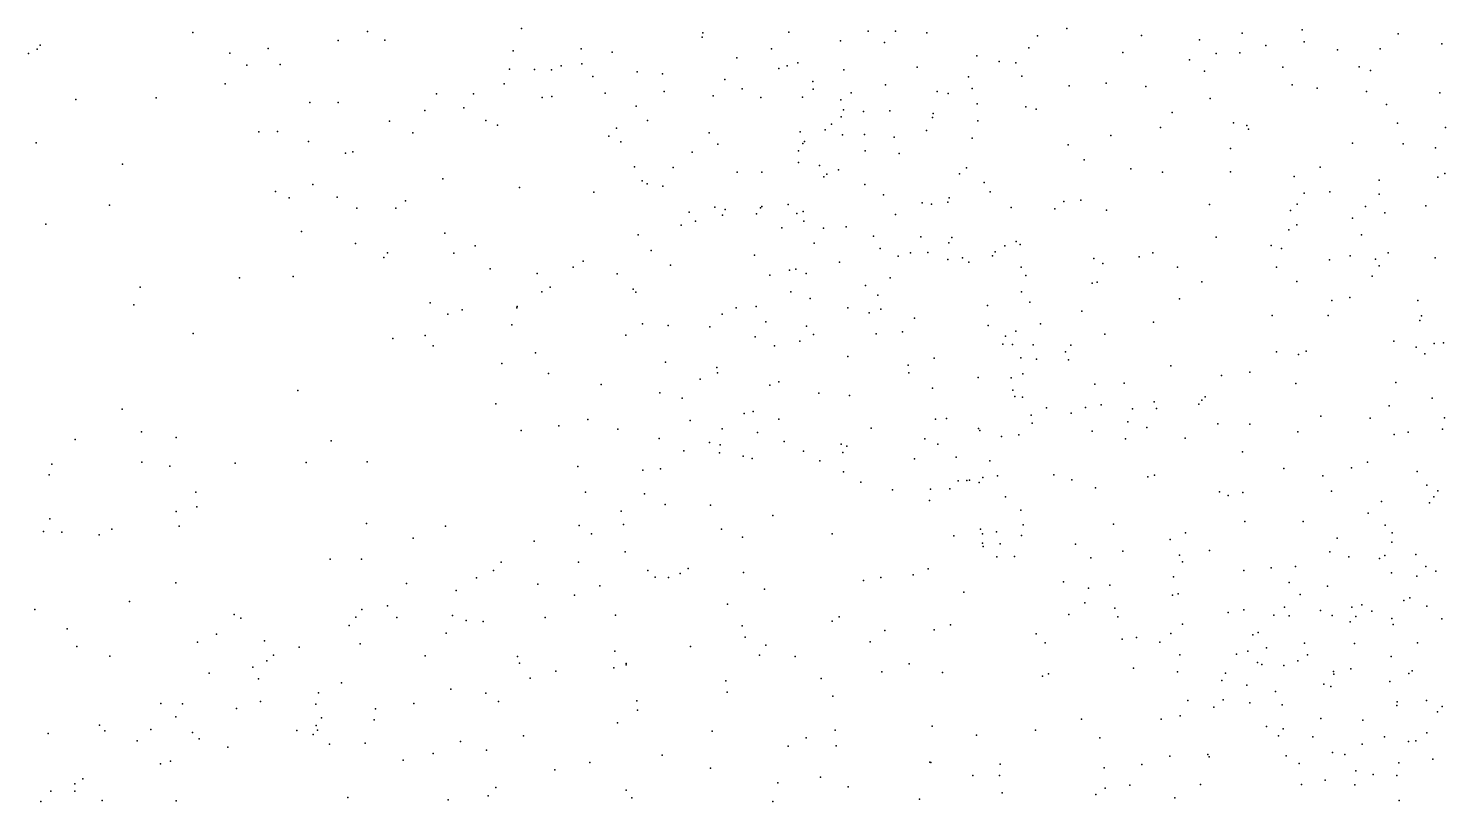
# Model space of a CAD drawing. Header units: metres. Extents: x -25 to 25, y -27.7 to 27.8.
# Drawn here: x -6.38 to -4.834, y 0.86 to 1.704 of the extents above; entities that cross this region are included whole.
import ezdxf

# ---------------------------------------------------------------- set-up
doc = ezdxf.new("R2010")
doc.units = ezdxf.units.M

msp = doc.modelspace()

# ---------------------------------------------------------------- linework, layer by layer
for p in [(-5.842, 1.704, -13.01), (-5.4639, 1.7011, 27.3281), (-5.4338, 1.7011, 27.2318), (-5.247, 1.7043, 20.6618), (-4.9903, 1.7026, 15.6334), (-6.3671, 1.6858, -10.3103), (-6.2005, 1.6998, -14.1064), (-6.0419, 1.6912, 13.1172), (-6.0099, 1.7007, 13.969), (-5.9911, 1.6913, 13.0441), (-5.6447, 1.6945, -0.3231), (-5.6443, 1.6993, -12.192), (-5.5503, 1.7003, 27.5809), (-5.4941, 1.6906, 26.7363), (-5.4458, 1.6888, 14.5277), (-5.3999, 1.6994, 26.8951), (-5.2789, 1.696, 29.0263), (-5.1656, 1.6965, 14.9836), (-5.1024, 1.6917, 18.5955), (-5.0556, 1.6991, 25.2736), (-5.03, 1.6857, 18.7553), (-4.9879, 1.6894, 15.5389), (-4.8856, 1.6983, 16.1509), (-4.8377, 1.6873, 29.3584), (-6.38, 1.6768, 19.3977), (-6.3705, 1.6814, 27.0911), (-6.1601, 1.6773, 13.5935), (-6.1184, 1.6823, 13.7727), (-5.851, 1.6796, 14.3369), (-5.7768, 1.6821, -0.4294), (-5.7432, 1.6782, 25.7565), (-5.607, 1.672, 25.615), (-5.5691, 1.6818, 14.4084), (-5.3452, 1.6742, 28.9708), (-5.2885, 1.6831, 25.3821), (-5.186, 1.678, 12.8119), (-5.0839, 1.6768, 12.844), (-5.0582, 1.6774, 20.5435), (-4.9516, 1.6807, 15.9158), (-4.9052, 1.6821, -22.7758), (-6.1415, 1.664, 13.3591), (-6.1051, 1.6647, 13.237), (-5.855, 1.6597, -13.8644), (-5.8278, 1.6593, 26.0675), (-5.8093, 1.6589, 26.2765), (-5.7987, 1.6634, -13.435), (-5.7763, 1.6657, 25.8483), (-5.7156, 1.657, 26.4688), (-5.6883, 1.6546, 14.2726), (-5.5613, 1.6605, 21.3622), (-5.5522, 1.6635, 27.9859), (-5.5403, 1.6666, 28.1059), (-5.4902, 1.6592, 27.4806), (-5.4103, 1.6618, 28.8877), (-5.321, 1.668, 14.0756), (-5.3027, 1.6667, 12.8004), (-5.113, 1.6699, 15.083), (-5.0967, 1.6576, 26.3002), (-5.0114, 1.6619, 14.0154), (-4.928, 1.6624, 15.7597), (-4.9156, 1.6582, 25.28), (-6.1653, 1.6439, 19.2312), (-5.8607, 1.6438, 27.0111), (-5.7643, 1.6517, 14.204), (-5.6203, 1.6485, 14.324), (-5.5241, 1.6462, 28.4064), (-5.4447, 1.6428, 27.3958), (-5.3544, 1.6514, 25.4433), (-5.2962, 1.6522, 14.629), (-5.2444, 1.6415, -22.5654), (-5.2042, 1.6446, 26.5815), (-5.1607, 1.6409, 29.1688), (-5.0013, 1.6425, 25.3053), (-6.3282, 1.6266, 22.1537), (-6.2404, 1.6284, -13.3512), (-5.9347, 1.633, 18.7918), (-5.8945, 1.6328, -22.7496), (-5.8193, 1.6288, 14.1324), (-5.8088, 1.6299, 26.1932), (-5.7506, 1.6336, 14.1509), (-5.6862, 1.6355, 12.8659), (-5.633, 1.6307, -11.9244), (-5.6012, 1.6382, 12.8315), (-5.5808, 1.629, -0.1903), (-5.5354, 1.6293, 26.6302), (-5.5239, 1.638, 28.2444), (-5.4936, 1.6262, 27.5847), (-5.4823, 1.634, 28.7548), (-5.3884, 1.6353, -11.2786), (-5.3763, 1.6333, 26.8196), (-5.3503, 1.6387, 14.5416), (-5.0906, 1.6278, 29.2365), (-4.974, 1.639, 12.8685), (-4.9202, 1.6355, 15.5128), (-4.8402, 1.6341, 15.722), (-6.073, 1.6235, -10.3148), (-6.0421, 1.6233, 13.8453), (-5.9476, 1.6147, 13.0487), (-5.9048, 1.6175, 14.0264), (-5.7169, 1.6193, -12.6596), (-5.4905, 1.6155, 14.131), (-5.469, 1.6135, 26.8427), (-5.4401, 1.6142, -10.7045), (-5.393, 1.6114, 27.2962), (-5.3447, 1.622, 27.0235), (-5.2917, 1.6185, 29.0636), (-5.2806, 1.6161, -12.839), (-5.132, 1.6126, 14.834), (-4.8983, 1.6212, 26.0382), (-5.986, 1.603, 13.9154), (-5.8809, 1.6037, 18.5941), (-5.8682, 1.5985, -12.9844), (-5.7382, 1.5952, 25.9135), (-5.7046, 1.6036, 25.8315), (-5.5107, 1.5937, 28.65), (-5.5038, 1.5998, 27.7344), (-5.4932, 1.6076, -22.6832), (-5.4001, 1.5928, 0.308), (-5.3936, 1.6071, 14.4665), (-5.3442, 1.6032, -11.1149), (-5.1447, 1.5961, 14.7457), (-5.0653, 1.6011, 25.3466), (-5.0506, 1.5982, 12.8813), (-5.0487, 1.5942, 15.1144), (-4.8862, 1.6007, -12.0531), (-4.8337, 1.596, 15.5808), (-6.3713, 1.5792, -14.3435), (-6.1284, 1.5913, -0.5344), (-6.1081, 1.5918, 13.3939), (-6.0744, 1.5808, 13.275), (-5.9607, 1.5903, -13.1158), (-5.7465, 1.5865, 12.935), (-5.7335, 1.5806, 26.2849), (-5.6373, 1.5902, 14.2441), (-5.6279, 1.578, 14.3782), (-5.5378, 1.5913, 21.8056), (-5.5349, 1.5788, 28.3377), (-5.5332, 1.5809, 28.556), (-5.4918, 1.5882, 12.8542), (-5.4676, 1.5883, 28.8255), (-5.4355, 1.5857, 27.4878), (-5.3502, 1.5846, 14.2105), (-5.2457, 1.5773, 29.131), (-5.199, 1.5873, 14.65), (-4.9353, 1.579, -12.6588), (-4.8801, 1.5784, 25.3354), (-6.0341, 1.5682, 13.7798), (-6.0258, 1.5696, -14.1759), (-5.6559, 1.569, 26.4237), (-5.5396, 1.5706, -13.6634), (-5.4671, 1.5705, 14.3606), (-5.4301, 1.5677, 26.659), (-5.0685, 1.5731, 14.9721), (-4.8447, 1.5739, -13.4577), (-6.2771, 1.5561, -10.2841), (-5.7188, 1.5531, 14.1335), (-5.6764, 1.5525, 26.3438), (-5.6066, 1.5472, 25.7633), (-5.5798, 1.5473, 26.4783), (-5.5397, 1.558, -13.439), (-5.517, 1.5545, 25.6618), (-5.4961, 1.55, 27.9472), (-5.3565, 1.552, 20.8724), (-5.2281, 1.5609, 14.5738), (-5.1773, 1.551, 14.3535), (-5.1428, 1.5472, 29.2498), (-5.0686, 1.5476, 14.8601), (-4.9705, 1.5528, 25.3675), (-6.0695, 1.5339, 13.5822), (-5.9279, 1.5401, 13.9034), (-5.7102, 1.538, -10.4031), (-5.705, 1.5345, 26.215), (-5.6877, 1.5319, -12.1141), (-5.512, 1.5422, -13.0452), (-5.5088, 1.5451, 28.0665), (-5.4675, 1.5339, 27.8012), (-5.364, 1.5455, 12.8753), (-5.3373, 1.536, 26.8042), (-4.999, 1.5425, 14.3083), (-4.9061, 1.5387, 14.7484), (-4.8424, 1.542, 29.4567), (-4.8345, 1.546, 14.1555), (-6.1104, 1.5262, 19.1278), (-6.0954, 1.5193, 27.0323), (-6.0429, 1.5201, 13.6782), (-5.9687, 1.5162, 13.8045), (-5.8442, 1.5305, 13.0318), (-5.7629, 1.5256, 12.9987), (-5.4469, 1.5227, 28.9185), (-5.3755, 1.5193, 25.586), (-5.3307, 1.5258, 29.0858), (-5.2317, 1.5167, 29.1882), (-4.9879, 1.5244, 29.3741), (-4.96, 1.5258, 15.2169), (-4.9064, 1.5233, 15.3029), (-6.2913, 1.5115, 27.0269), (-6.0216, 1.5082, 13.3129), (-5.9789, 1.5082, 13.2376), (-5.6591, 1.5036, 25.9891), (-5.6311, 1.5093, 12.9577), (-5.6228, 1.5004, 26.3043), (-5.6197, 1.5066, 25.8951), (-5.5855, 1.5018, -10.4882), (-5.5813, 1.5085, -11.831), (-5.5798, 1.5098, 14.2025), (-5.5509, 1.512, 28.457), (-5.5415, 1.5023, 28.3031), (-5.5348, 1.5043, 28.6861), (-5.4341, 1.5012, 26.5653), (-5.4049, 1.5139, 27.5552), (-5.3948, 1.5125, -11.4263), (-5.3767, 1.5147, 27.4502), (-5.3079, 1.5087, 14.4395), (-5.2601, 1.5074, 0.7043), (-5.2501, 1.5153, -13.2494), (-5.2036, 1.5059, 25.496), (-5.0913, 1.5119, 14.7068), (-5.003, 1.5055, 20.6034), (-4.9957, 1.5123, 26.2928), (-4.9212, 1.5097, -12.9823), (-4.9002, 1.5028, 12.9195), (-4.8552, 1.5106, 15.3684), (-6.3611, 1.4906, 19.3255), (-5.6679, 1.4896, 14.1054), (-5.652, 1.4938, 26.1055), (-5.558, 1.4865, 0.1232), (-5.5341, 1.494, 25.7626), (-5.5126, 1.4862, -11.6742), (-5.4879, 1.4878, 26.4891), (-5.0047, 1.4845, 14.8897), (-4.9959, 1.4898, 14.9791), (-4.9353, 1.4971, -23.0358), (-6.082, 1.4827, -13.2656), (-6.023, 1.4696, 13.4631), (-5.9256, 1.4809, -0.3458), (-5.7145, 1.4791, -12.4949), (-5.5226, 1.4699, 0.2897), (-5.4579, 1.4774, 18.2146), (-5.4064, 1.4769, 27.6391), (-5.3759, 1.4702, -10.7409), (-5.3725, 1.4761, 21.0594), (-5.3024, 1.4716, 26.9716), (-5.0842, 1.4765, 12.9469), (-4.9256, 1.4791, 29.4566), (-5.9923, 1.4541, 13.6008), (-5.9881, 1.4593, 13.373), (-5.9157, 1.459, 27.0087), (-5.8926, 1.4671, 13.1779), (-5.7005, 1.4618, 13.034), (-5.5878, 1.4568, -13.878), (-5.4508, 1.4639, 27.8568), (-5.431, 1.4556, 12.9636), (-5.4176, 1.4593, 27.7353), (-5.3987, 1.4595, 21.4673), (-5.361, 1.4539, 27.5156), (-5.3281, 1.4562, 27.3673), (-5.3253, 1.4603, 26.6156), (-5.3146, 1.467, -10.9441), (-5.2979, 1.4684, 25.6201), (-5.168, 1.455, 20.7687), (-5.153, 1.4594, 26.7125), (-5.0239, 1.4674, -13.7443), (-5.0127, 1.4642, 14.7613), (-4.9377, 1.456, 15.0882), (-4.8963, 1.4594, 26.1349), (-4.845, 1.454, 14.4432), (-5.8762, 1.4418, 13.8188), (-5.7856, 1.4436, -12.848), (-5.7748, 1.4502, 13.0805), (-5.6795, 1.4459, 21.8908), (-5.5497, 1.4403, 28.2439), (-5.5426, 1.4415, 25.9159), (-5.4952, 1.4491, 28.0292), (-5.3767, 1.4521, 25.7006), (-5.3539, 1.4491, 14.3249), (-5.2969, 1.4435, 26.8636), (-5.2176, 1.4531, 18.4098), (-5.2076, 1.4475, 14.473), (-5.1261, 1.4437, 14.5515), (-5.0182, 1.4438, 29.4212), (-4.9604, 1.4517, -23.3124), (-4.9102, 1.4523, 15.1775), (-4.9062, 1.4453, 25.479), (-6.1496, 1.432, 21.8866), (-6.0909, 1.4334, -10.2914), (-5.8248, 1.4369, 18.5133), (-5.7375, 1.4365, -12.6678), (-5.5712, 1.4348, 26.0861), (-5.5314, 1.4369, 26.3014), (-5.4665, 1.4238, 14.1822), (-5.4399, 1.432, 25.841), (-5.2917, 1.4345, 12.9722), (-5.2192, 1.4261, 25.6633), (-5.2138, 1.4274, 29.27), (-5.0998, 1.4277, 0.7724), (-4.996, 1.4282, 12.9581), (-4.9138, 1.4339, 19.0519), (-6.258, 1.422, -22.4997), (-5.8197, 1.4167, 13.1639), (-5.8106, 1.4219, 13.8773), (-5.7201, 1.4197, -12.3142), (-5.7174, 1.4163, 13.9562), (-5.548, 1.4169, 26.2047), (-5.527, 1.4095, 14.1099), (-5.4533, 1.413, 29.0055), (-5.2966, 1.4169, 25.7087), (-5.1239, 1.4092, 25.5962), (-4.9577, 1.4074, 26.4239), (-4.9381, 1.4104, 14.8604), (-4.8642, 1.4072, -22.334), (-6.2648, 1.4027, -10.2701), (-5.9417, 1.4049, 13.4195), (-5.9223, 1.3925, 13.602), (-5.9068, 1.397, 13.3288), (-5.8469, 1.3992, -22.7073), (-5.8468, 1.4008, -10.3353), (-5.6229, 1.3924, 14.0008), (-5.6078, 1.3994, 28.5739), (-5.5858, 1.4009, 28.6742), (-5.486, 1.3992, 26.0547), (-5.4626, 1.3939, 13.0316), (-5.4499, 1.3979, 25.9555), (-5.3337, 1.4019, 29.1706), (-5.2874, 1.4055, 26.5183), (-5.2306, 1.3955, 14.3951), (-5.8524, 1.3807, 13.2545), (-5.7098, 1.3817, 13.1452), (-5.682, 1.38, -11.9859), (-5.6365, 1.3785, 18.2474), (-5.5754, 1.3842, 28.7614), (-5.5309, 1.3794, 21.8255), (-5.4131, 1.3882, 26.2931), (-5.3328, 1.3802, 27.5654), (-5.2757, 1.3819, 26.7724), (-5.1523, 1.3837, 13.012), (-5.0229, 1.391, 26.6123), (-4.9617, 1.3911, 25.5599), (-4.8618, 1.3855, -12.7622), (-4.8599, 1.3904, 29.5862), (-6.2003, 1.3714, -0.3117), (-5.9825, 1.366, 21.8215), (-5.9471, 1.3692, -0.1947), (-5.7283, 1.3696, 0.1022), (-5.5871, 1.3676, 13.0998), (-5.5384, 1.3629, 14.0395), (-5.5233, 1.3703, 28.901), (-5.4549, 1.371, -10.6006), (-5.4264, 1.3732, 0.6054), (-5.314, 1.3683, 27.3664), (-5.3028, 1.3739, 27.1375), (-5.2055, 1.3707, -23.3025), (-4.8903, 1.3628, 14.793), (-4.8359, 1.361, 0.8965), (-5.9382, 1.3578, 18.7103), (-5.8268, 1.3503, -14.1224), (-5.566, 1.3579, 0.4854), (-5.4859, 1.3462, 13.1071), (-5.3167, 1.3596, 13.0511), (-5.3064, 1.3594, 27.2811), (-5.2836, 1.3591, 26.3781), (-5.2485, 1.3514, 25.8847), (-5.2426, 1.3584, 26.4559), (-5.0181, 1.3511, 25.6993), (-4.9942, 1.3485, 18.9472), (-4.986, 1.3521, 14.6201), (-4.8657, 1.3565, 20.6722), (-4.8564, 1.3491, 25.6369), (-4.8461, 1.3603, 15.0548), (-5.8635, 1.3386, 13.5465), (-5.6847, 1.34, 13.8641), (-5.629, 1.3343, 28.3281), (-5.4202, 1.3368, 14.1144), (-5.3917, 1.3443, 29.1378), (-5.2973, 1.3446, 26.1354), (-5.28, 1.3432, 25.9854), (-5.2453, 1.3426, 26.5823), (-5.1334, 1.336, 25.8513), (-5.8126, 1.3276, 13.6788), (-5.7552, 1.3158, 13.316), (-5.647, 1.3213, 28.4938), (-5.628, 1.3284, 28.6475), (-5.5712, 1.315, 28.1068), (-5.5611, 1.3185, 13.9467), (-5.4193, 1.3284, 26.9688), (-5.3438, 1.3232, 27.676), (-5.3078, 1.3228, 21.7458), (-5.295, 1.3272, 27.0135), (-5.2164, 1.316, 26.2985), (-5.1845, 1.3172, 26.025), (-5.0784, 1.3255, -22.8726), (-5.0473, 1.3291, 13.0437), (-4.9971, 1.3167, 25.7864), (-4.8882, 1.3178, 14.7061), (-6.086, 1.3092, -22.5797), (-5.6909, 1.3065, 13.7711), (-5.6666, 1.3008, 13.2565), (-5.5174, 1.3062, 27.9638), (-5.4842, 1.3036, 27.882), (-5.3937, 1.3116, 27.7425), (-5.3058, 1.3093, -22.5519), (-5.3038, 1.3026, 27.191), (-5.2955, 1.3018, 18.2757), (-5.096, 1.3021, 25.9426), (-4.8483, 1.3006, -22.153), (-6.2778, 1.2888, 21.8411), (-5.87, 1.2947, 18.5859), (-5.5992, 1.2841, 27.0132), (-5.5893, 1.2862, 28.8271), (-5.2692, 1.2903, 14.2314), (-5.2424, 1.2843, 26.6737), (-5.2268, 1.2904, 21.3939), (-5.2094, 1.2935, 21.575), (-5.1752, 1.2891, -23.5821), (-5.1516, 1.2967, 26.1253), (-5.1493, 1.2894, 14.3711), (-5.1029, 1.2943, 20.9214), (-5.0996, 1.2985, -22.392), (-4.8955, 1.2925, 13.0491), (-5.8012, 1.2707, 27.025), (-5.7695, 1.2776, 0.3857), (-5.6579, 1.2765, 28.2015), (-5.5612, 1.2779, -22.626), (-5.4606, 1.268, 13.9376), (-5.3902, 1.2779, -11.432), (-5.3783, 1.2787, 29.2006), (-5.2859, 1.2821, 13.1751), (-5.2849, 1.2735, 26.8711), (-5.1804, 1.2749, 26.8608), (-5.1596, 1.2688, 26.3729), (-5.0824, 1.2726, 26.0336), (-5.0472, 1.2722, 14.4569), (-4.9698, 1.2809, -23.729), (-4.9162, 1.2788, -12.1504), (-4.8349, 1.2793, 29.6801), (-6.3288, 1.2556, -14.5065), (-6.2565, 1.2641, 19.0894), (-6.2186, 1.2579, -13.3872), (-6.0497, 1.254, 18.853), (-5.8424, 1.2654, -12.9274), (-5.7369, 1.2669, 18.3819), (-5.6916, 1.2568, 28.2862), (-5.6231, 1.2671, 13.7379), (-5.5845, 1.2633, 13.2912), (-5.5554, 1.2533, 28.9168), (-5.4021, 1.2565, 27.6458), (-5.3432, 1.2677, -10.8409), (-5.342, 1.2655, 27.5446), (-5.3183, 1.2588, 27.4087), (-5.2992, 1.2608, 29.3046), (-5.2193, 1.2646, 26.5149), (-5.183, 1.2563, 18.575), (-5.1178, 1.2569, 26.291), (-4.9951, 1.264, 13.0898), (-4.8898, 1.2609, 26.3263), (-4.8745, 1.2637, 14.6194), (-4.8372, 1.267, 19.1865), (-5.6649, 1.2433, 0.5238), (-5.6367, 1.2524, 13.4387), (-5.6259, 1.2411, 28.0252), (-5.6252, 1.2497, 13.6259), (-5.6, 1.2376, 13.5422), (-5.5344, 1.243, 13.3754), (-5.4933, 1.2507, 13.2879), (-5.4913, 1.2414, 13.8313), (-5.4869, 1.2484, 27.7827), (-5.3877, 1.2504, 13.9764), (-5.0555, 1.2421, 29.5518), (-6.3544, 1.2287, -7.9047), (-6.2563, 1.2307, -22.3416), (-6.2257, 1.2266, 26.9942), (-6.1542, 1.2297, -0.0777), (-6.0769, 1.2306, -13.2712), (-6.0104, 1.2312, 0.2019), (-5.7804, 1.226, 21.768), (-5.7097, 1.2221, 28.1476), (-5.6904, 1.2236, 28.5451), (-5.5903, 1.235, 27.9119), (-5.5163, 1.2325, -10.5667), (-5.4132, 1.2344, 13.3136), (-5.3676, 1.2363, -13.9203), (-5.3311, 1.2322, 13.2649), (-5.0102, 1.2239, 26.0896), (-4.9363, 1.2248, 26.007), (-4.9191, 1.2307, 19.0585), (-6.3574, 1.2171, -21.2841), (-5.4908, 1.2204, 13.6512), (-5.4718, 1.209, -11.5638), (-5.3656, 1.2106, 29.2556), (-5.3562, 1.211, 27.479), (-5.3533, 1.2112, 13.3764), (-5.3428, 1.2087, -11.2399), (-5.3388, 1.2141, 0.6848), (-5.3228, 1.2161, 27.2785), (-5.2611, 1.2172, 26.7795), (-5.2417, 1.2115, 13.2676), (-5.1586, 1.215, 14.269), (-5.1514, 1.2168, 29.4857), (-4.9676, 1.2158, 29.631), (-4.8649, 1.2208, 25.931), (-6.1974, 1.198, 0.1656), (-5.7721, 1.1983, -12.6186), (-5.7079, 1.1965, 28.4348), (-5.4372, 1.2006, 27.5923), (-5.3958, 1.2014, 13.7616), (-5.3746, 1.2016, 13.8483), (-5.3138, 1.1932, 13.9904), (-5.2159, 1.203, 26.5914), (-5.0805, 1.1986, 14.3487), (-5.0709, 1.1945, 26.3795), (-5.055, 1.1978, 13.1944), (-4.9581, 1.1994, 13.1417), (-4.8543, 1.2056, 14.5482), (-4.8467, 1.193, -12.6729), (-4.8421, 1.1995, 26.1703), (-6.2189, 1.1771, 0.4689), (-6.1962, 1.1822, -10.297), (-5.7331, 1.1775, 28.0311), (-5.6854, 1.1847, 28.6541), (-5.6359, 1.1839, 27.8589), (-5.3968, 1.1891, 13.6757), (-5.2973, 1.1785, 21.8096), (-4.9183, 1.1754, -12.3457), (-4.9036, 1.188, 20.9445), (-4.8514, 1.1866, -6.2213), (-6.3567, 1.169, -13.4679), (-6.2153, 1.1609, -21.5103), (-6.011, 1.1638, 0.5416), (-5.9249, 1.1612, -13.0837), (-5.7792, 1.1616, -12.1962), (-5.7306, 1.1628, 27.9261), (-5.5679, 1.1728, 27.7662), (-5.2946, 1.1624, 26.8975), (-5.196, 1.1632, 13.3446), (-5.0529, 1.1663, 18.8351), (-4.9892, 1.1661, 21.1383), (-4.8998, 1.1623, 0.8391), (-6.3635, 1.1552, -7.6495), (-6.3436, 1.1546, -0.6765), (-6.3028, 1.1515, 0.0245), (-6.2888, 1.1577, -0.4901), (-5.9602, 1.1478, 18.6955), (-5.8281, 1.1446, 28.1145), (-5.7657, 1.1526, 28.3065), (-5.6237, 1.1579, -11.8269), (-5.6009, 1.1492, 28.9078), (-5.5031, 1.1527, 27.6379), (-5.3704, 1.1504, 18.2468), (-5.3413, 1.1576, -23.6127), (-5.339, 1.1528, 13.5823), (-5.3237, 1.1549, 13.499), (-5.2963, 1.151, 13.9179), (-5.1343, 1.1465, 14.207), (-5.1176, 1.1536, -13.9609), (-4.9521, 1.1478, 26.6541), (-4.8919, 1.1537, -6.289), (-5.729, 1.1332, 28.5364), (-5.339, 1.1424, 27.2376), (-5.3381, 1.139, -11.0633), (-5.3198, 1.1416, 13.7784), (-5.2375, 1.1415, -22.7423), (-5.186, 1.1339, 29.5014), (-5.1241, 1.1294, 29.5672), (-5.0913, 1.1344, 13.3009), (-4.9599, 1.133, 14.3928), (-4.9002, 1.1289, -6.4135), (-4.8924, 1.1436, 26.4828), (-4.8664, 1.1302, 26.1781), (-6.0508, 1.1252, 27.0357), (-6.0165, 1.1252, 21.7047), (-5.8641, 1.1219, -10.3721), (-5.7798, 1.1218, 28.3837), (-5.6601, 1.1148, 28.8152), (-5.3984, 1.1143, 27.3943), (-5.3234, 1.1277, 27.0689), (-5.3041, 1.128, 13.6888), (-5.2207, 1.1264, 14.0198), (-5.1208, 1.1221, 26.8588), (-5.0242, 1.1155, 21.5057), (-4.9974, 1.1169, 29.6691), (-4.9393, 1.1275, -6.2063), (-4.9057, 1.1258, -6), (-4.8553, 1.117, -5.9129), (-6.219, 1.0992, -13.3713), (-5.9674, 1.0985, 28.1143), (-5.8912, 1.1045, 28.2566), (-5.8725, 1.1127, 27.997), (-5.8243, 1.0979, 27.8332), (-5.7042, 1.1126, -14.1824), (-5.6961, 1.1055, 28.7264), (-5.6815, 1.1051, 27.7239), (-5.6687, 1.1093, 18.3089), (-5.5997, 1.1104, 27.6759), (-5.4687, 1.1016, 27.5058), (-5.4499, 1.1051, 21.7827), (-5.4145, 1.1081, 29.2531), (-5.2507, 1.1002, 13.8555), (-5.1305, 1.1056, 21.7534), (-5.0539, 1.1125, 14.2585), (-5.0045, 1.0994, 13.2849), (-4.8927, 1.1102, 13.2276), (-4.8653, 1.1066, 29.7547), (-4.8445, 1.112, -6.5551), (-5.9133, 1.0909, 27.8861), (-5.7842, 1.0856, 28.4939), (-5.7564, 1.0959, 27.7617), (-5.577, 1.0923, 28.9911), (-5.3593, 1.0889, 26.9985), (-5.2232, 1.0935, 18.4489), (-5.2001, 1.0965, 13.4862), (-5.1316, 1.0858, 26.5225), (-5.1254, 1.0871, 13.4361), (-4.9926, 1.0864, -6.1196), (-4.9626, 1.0956, -6.3333), (-4.8726, 1.083, -12.0747), (-6.373, 1.0702, -7.4902), (-6.2697, 1.079, -8.2594), (-6.0162, 1.0702, 27.9996), (-5.9882, 1.0742, 28.2305), (-5.6171, 1.076, 27.6004), (-5.2272, 1.0775, 13.6908), (-5.1945, 1.0715, 13.9316), (-5.0539, 1.0697, 26.4142), (-5.0097, 1.0725, -6.2257), (-4.9701, 1.0689, -6.4424), (-4.9361, 1.0726, -5.8536), (-4.9252, 1.0752, 26.2669), (-4.9141, 1.0681, -6.5234), (-4.8792, 1.0799, 20.1246), (-4.8544, 1.0736, -5.7698), (-6.1555, 1.0648, -0.3705), (-6.1482, 1.0608, -22.2253), (-6.03, 1.0525, 0.6632), (-6.0228, 1.0617, 27.9152), (-5.978, 1.0612, 28.3257), (-5.9171, 1.0636, 27.8065), (-5.9022, 1.0581, -12.9683), (-5.8837, 1.0571, 27.0661), (-5.8162, 1.0614, 18.5302), (-5.7394, 1.0638, 21.6865), (-5.6011, 1.0524, -10.5855), (-5.503, 1.0575, 29.1275), (-5.4954, 1.0622, 0.6657), (-5.3738, 1.0534, 29.3134), (-5.2447, 1.0645, 26.7162), (-5.1913, 1.062, -22.3019), (-5.1207, 1.054, 14.0188), (-5.0709, 1.0667, 14.1536), (-5.0211, 1.0638, 13.384), (-5.0043, 1.0633, -5.9715), (-4.9574, 1.0635, -24.0078), (-4.938, 1.0567, 29.723), (-4.9317, 1.0624, 13.3048), (-4.8923, 1.0603, 21.2166), (-4.891, 1.0537, 19.2322), (-4.8379, 1.06, -6.6438), (-6.3378, 1.0491, 27.0029), (-6.1748, 1.0433, 21.6866), (-5.9242, 1.0442, 28.4201), (-5.5978, 1.04, -11.6969), (-5.4457, 1.0473, -10.8095), (-5.3919, 1.048, 27.2384), (-5.2804, 1.0434, 26.7968), (-5.1866, 1.0376, 29.5232), (-5.171, 1.0396, -23.8848), (-5.1334, 1.044, 13.6074), (-5.0439, 1.0426, -6.1536), (-5.0383, 1.0449, -6.0832), (-6.3271, 1.0299, -1.0169), (-6.1955, 1.0346, -0.1291), (-6.1225, 1.0359, 28.083), (-6.0846, 1.0289, -10.3496), (-6.0181, 1.0327, 27.8316), (-5.74, 1.0247, 27.6034), (-5.6575, 1.0297, 28.8704), (-5.5754, 1.0312, -23.0345), (-5.4614, 1.0347, 29.2101), (-5.2707, 1.0339, 29.4381), (-5.1454, 1.0343, 13.8331), (-5.1238, 1.0206, 18.6843), (-5.062, 1.0215, 13.5543), (-5.0494, 1.0245, -6.2784), (-5.0291, 1.0284, -6.3625), (-4.9877, 1.0332, -5.805), (-4.9846, 1.0208, 26.3469), (-4.9331, 1.033, 14.2583), (-4.8644, 1.0338, 26.2842), (-6.291, 1.0193, -10.3008), (-6.1352, 1.0072, 27.9035), (-6.1198, 1.0142, -14.4552), (-6.1127, 1.0201, 28.2488), (-5.947, 1.0197, 27.7203), (-5.8462, 1.0188, 27.6558), (-5.8441, 1.0116, 28.557), (-5.7413, 1.0064, 28.6653), (-5.7279, 1.011, -10.5005), (-5.7277, 1.0098, -11.8969), (-5.5823, 1.0201, 27.4749), (-5.5434, 1.0188, 27.0502), (-5.419, 1.0108, -11.1588), (-5.1742, 1.006, 26.5794), (-5.0391, 1.0124, -5.8809), (-5.0342, 1.0102, 29.6592), (-5.0101, 1.009, 14.127), (-4.9949, 1.0141, -6.4843), (-4.9371, 1.0052, 19.6654), (-4.8931, 1.0187, -5.6922), (-6.1826, 1.0007, 28.1996), (-6.1289, 0.9946, -21.8724), (-6.0384, 0.9899, 18.7581), (-5.8325, 0.9952, -12.72), (-5.8044, 1.0028, -12.4433), (-5.6191, 0.9922, -23.2805), (-5.515, 0.9948, 27.3975), (-5.4487, 1.002, 27.2954), (-5.3826, 1.0013, 27.1458), (-5.2737, 0.9973, 21.7978), (-5.2671, 0.9998, -14.1031), (-5.1261, 1.0021, 29.5905), (-5.078, 0.9925, 13.9298), (-5.074, 1.0007, -5.9629), (-4.9561, 1.0023, 0.7817), (-4.9557, 0.9997, 19.8804), (-4.8947, 0.9917, 19.3742), (-4.8739, 1.0004, -6.674), (-4.8702, 1.003, 20.3387), (-6.0635, 0.9793, -0.5924), (-5.9189, 0.983, 28.5174), (-5.8809, 0.9788, -22.4086), (-5.6177, 0.9798, 28.9734), (-5.5024, 0.9756, 29.1543), (-5.0507, 0.9876, -22.0332), (-5.0193, 0.9805, -5.7544), (-4.9665, 0.9886, -5.7004), (-4.9588, 0.986, -6.5808), (-6.2356, 0.9674, 28.0415), (-6.2117, 0.9673, 0.0567), (-6.1529, 0.9619, -13.2878), (-6.1267, 0.9696, 27.8156), (-6.0663, 0.9667, -21.2637), (-6.0013, 0.9617, -21.5175), (-5.9594, 0.9675, 27.6479), (-5.8671, 0.9698, 21.596), (-5.7161, 0.9706, 27.5059), (-5.7154, 0.9604, 18.4147), (-5.1151, 0.9707, -6.2269), (-5.0867, 0.9635, -6.3797), (-5.0764, 0.9714, 26.45), (-5.0475, 0.9682, 13.7805), (-5.0122, 0.9661, 13.6499), (-4.8868, 0.9655, -12.2574), (-4.8867, 0.9695, -21.8788), (-4.8547, 0.9709, 13.4351), (-4.8374, 0.9644, 29.7837), (-6.3022, 0.9437, 5.8227), (-6.219, 0.9528, 27.8982), (-6.0661, 0.9436, -8.0236), (-6.0602, 0.9519, 27.7115), (-6.0028, 0.9497, 28.4859), (-5.7374, 0.9464, 28.7486), (-5.2309, 0.9504, 0.6968), (-5.1441, 0.9505, -6.0428), (-5.1232, 0.9539, -5.9441), (-4.9698, 0.9512, 14.0446), (-4.9239, 0.9494, -6.6771), (-4.8425, 0.9586, 14.2127), (-6.3585, 0.9349, -7.389), (-6.2965, 0.9376, 5.635), (-6.2464, 0.9391, 28.2471), (-6.2008, 0.936, -8.4599), (-6.1936, 0.9289, -0.995), (-6.0872, 0.9382, 21.5859), (-6.0691, 0.9337, -0.7541), (-6.0647, 0.9384, -0.2092), (-5.8398, 0.9323, 28.646), (-5.634, 0.9372, 27.4093), (-5.5314, 0.9299, -23.6098), (-5.4996, 0.9384, -11.3659), (-5.394, 0.9429, 29.3098), (-5.3455, 0.9331, 18.2827), (-5.2812, 0.9384, 26.7722), (-5.2109, 0.9302, 18.4526), (-5.0291, 0.9425, 18.8132), (-5.016, 0.9323, -6.5719), (-5.0108, 0.9399, 13.868), (-4.9786, 0.9312, 20.1713), (-4.9005, 0.9312, 14.1033), (-4.8544, 0.9354, -6.7672), (-6.2613, 0.9268, -7.5451), (-6.1622, 0.92, 18.8402), (-6.0516, 0.9233, -8.2443), (-6.0124, 0.9241, -0.4066), (-5.9384, 0.913, 27.1108), (-5.9085, 0.9261, 27.5671), (-5.88, 0.9165, 0.7092), (-5.5511, 0.921, 18.2779), (-5.4987, 0.9213, -22.7249), (-4.957, 0.9142, 26.3295), (-4.9247, 0.923, -5.5652), (-4.8742, 0.9261, -12.6084), (-4.8663, 0.9268, 13.5265), (-6.2359, 0.9015, 28.3698), (-6.2249, 0.9047, 27.8272), (-5.9711, 0.9056, 28.5696), (-5.7673, 0.9033, 27.4587), (-5.6886, 0.911, 21.5858), (-5.3966, 0.9035, 27.0318), (-5.3955, 0.903, 0.6828), (-5.3197, 0.9014, 26.9818), (-5.2063, 0.8973, 29.5237), (-5.1652, 0.9011, -5.8709), (-5.1348, 0.9099, -6.3706), (-5.0933, 0.9118, -6.4764), (-5.0916, 0.9092, -5.7334), (-5.0078, 0.9105, 20.0164), (-4.9934, 0.9022, 29.7064), (-4.9438, 0.9118, 13.9734), (-4.8847, 0.9029, 13.6202), (-4.8477, 0.9067, -5.4918), (-6.3204, 0.8852, -8.6396), (-5.8057, 0.8953, -12.1627), (-5.6357, 0.8968, -10.6786), (-5.5158, 0.8873, -11.0296), (-5.3496, 0.8889, 26.9336), (-5.3206, 0.889, -23.8811), (-4.9652, 0.8838, 26.6166), (-4.9317, 0.8942, 13.8673), (-4.9127, 0.8901, 13.7292), (-4.8869, 0.8889, 21.5219), (-6.3555, 0.8719, -14.5199), (-6.3294, 0.88, 28.0238), (-6.3293, 0.8718, 0.5304), (-5.8783, 0.8668, 27.4951), (-5.8699, 0.8758, -10.5118), (-5.7278, 0.8729, 28.8108), (-5.5624, 0.881, -10.8461), (-5.4856, 0.8765, 27.1987), (-5.3174, 0.8702, 26.8398), (-5.2153, 0.8683, -6.0378), (-5.2052, 0.8751, -6.1183), (-5.1784, 0.8784, -6.2659), (-5.1011, 0.8791, 29.6234), (-4.9909, 0.8793, 19.4174), (-4.9328, 0.8788, -5.4905), (-6.3665, 0.8605, 18.9198), (-6.2995, 0.8617, 0.3546), (-6.2186, 0.8614, 0.1935), (-6.0315, 0.865, 27.594), (-5.9221, 0.8623, -21.7531), (-5.7216, 0.8644, -11.7559), (-5.5678, 0.8604, 29.0794), (-5.4079, 0.8633, 21.7052), (-5.1291, 0.8647, 26.5154), (-4.8844, 0.8615, -5.4313)]:
    msp.add_point(p)

doc.saveas('drawing.dxf')
